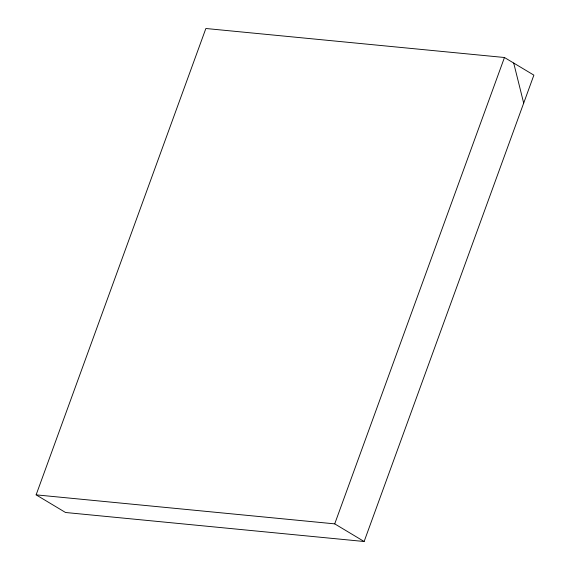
<?xml version="1.0" encoding="UTF-8"?>
<svg xmlns="http://www.w3.org/2000/svg" width="570" height="570" viewBox="0 0 570 570"><rect width="100%" height="100%" fill="white"/><g stroke="black" fill="none" stroke-linecap="round" stroke-linejoin="round"><path stroke-width="0.85" d="M36.124 494.86L205.87 28.5L504.457 57.506L533.876 75.14L364.13 541.5L65.543 512.494L36.124 494.86L334.718 523.866L364.13 541.5M334.718 523.866L504.457 57.506M513.705 63.049L523.688 103.12"/></g></svg>
